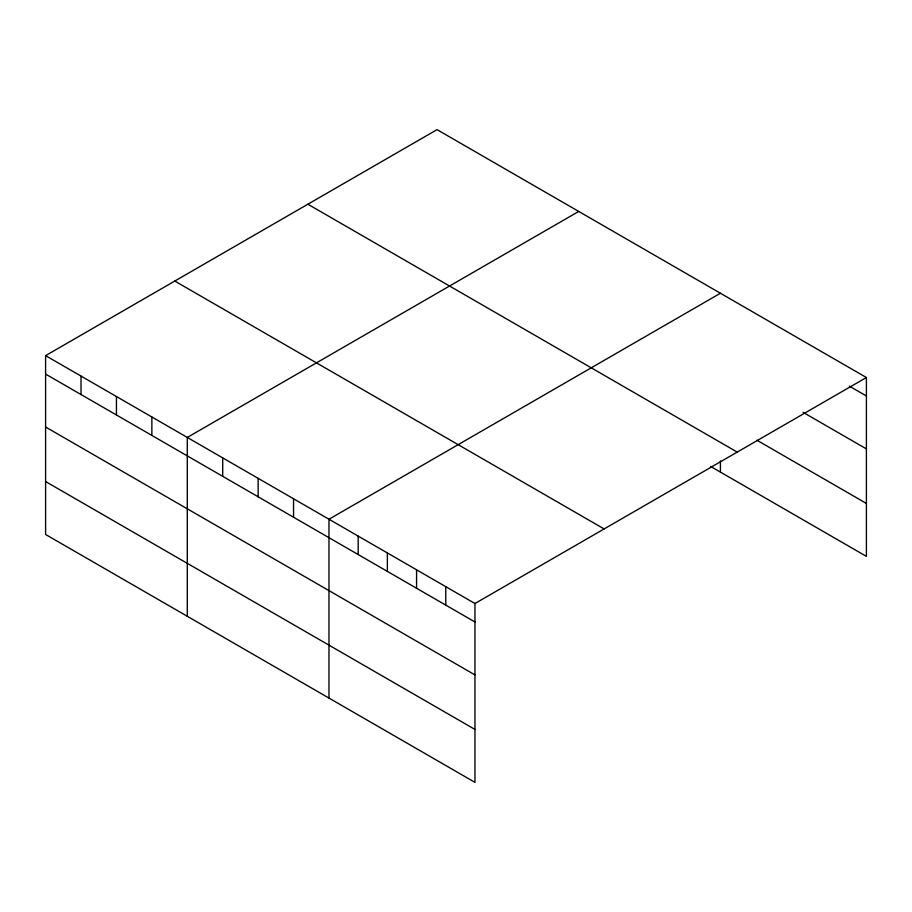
<?xml version="1.0" encoding="UTF-8"?>
<svg xmlns="http://www.w3.org/2000/svg" width="912" height="912" viewBox="0 0 912 912"><rect width="100%" height="100%" fill="white"/><g stroke="black" fill="none" stroke-linecap="round" stroke-linejoin="round"><path stroke-width="1.37" d="M45.6 355.634L474.958 603.516L474.958 782.359L45.6 534.478L45.6 355.634L437.042 129.641L866.4 377.522L866.4 556.366L710.642 466.442M578.732 211.436L187.291 437.441L187.291 616.284M720.423 293.242L328.981 519.236L328.981 698.079M474.958 603.516L866.4 377.522M849.368 386.141L866.4 395.968M803.141 412.384L866.4 448.898M756.914 440.222L866.4 503.435M307.868 204.22L737.227 452.101M174.773 281.056L604.132 528.937M45.6 374.08L474.958 621.973M45.6 427.01L474.958 674.903M45.6 481.547L474.958 729.429M720.423 460.948L720.423 472.085M445.763 586.667L445.763 605.112M416.567 569.806L416.567 588.251M387.372 552.957L387.372 571.402M358.177 536.096L358.177 554.542M293.55 498.784L293.55 517.241M258.13 478.333L258.13 496.789M222.71 457.881L222.71 476.338M151.871 416.989L151.871 435.434M116.44 396.538L116.44 414.983M81.02 376.086L81.02 394.531"/></g></svg>
